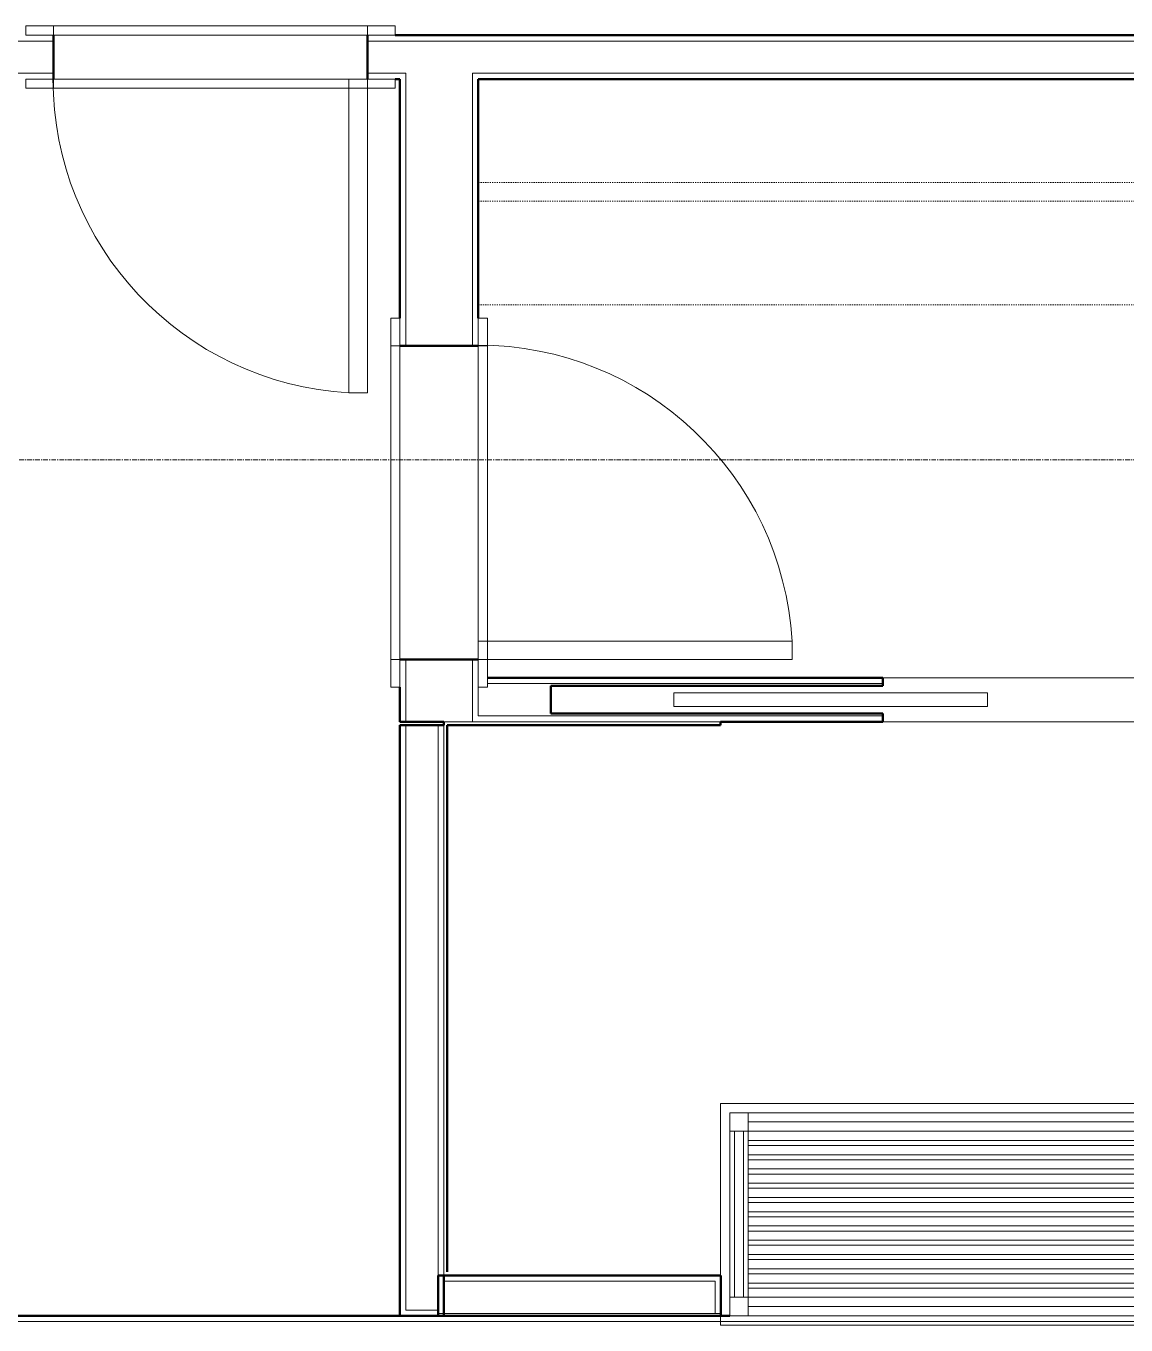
# Model space of a CAD drawing. Header units: inches. Extents: x -4235 to -464, y 9767 to 12347.
# Drawn here: x -3716.6 to -3597.3, y 11753.4 to 11894.2 of the extents above; entities that cross this region are included whole.
import ezdxf

# ---------------------------------------------------------------- set-up
doc = ezdxf.new("R2010")
doc.units = ezdxf.units.IN
doc.header["$MEASUREMENT"] = 0
doc.linetypes.add('Dash', pattern=[0.25, 0.125, -0.125])
doc.linetypes.add('Grid Line 1_2_', pattern=[0.875, 0.5, -0.125, 0.125, -0.125])
for name, color, linetype, lineweight in [('0-1', 7, 'Continuous', 5), ('0-2', 10, 'Continuous', 9), ('A-DOOR-1', 10, 'Continuous', 9), ('A-DOOR-2', 50, 'Continuous', 20), ('A-DOOR-FRAM-1', 10, 'Continuous', 9), ('A-WALL-1', 7, 'Continuous', 50), ('A-WALL-2', 250, 'Continuous', 13), ('A-WALL-3', 10, 'Continuous', 9), ('A-WALL-4', 254, 'Continuous', 9), ('I-WALL-1', 7, 'Continuous', 50), ('I-WALL-2', 10, 'Continuous', 9), ('I-WALL-3', 254, 'Continuous', 9), ('Q-CASE-1', 254, 'Continuous', 9), ('Q-CASE-2', 10, 'Continuous', 9), ('Q-CASE-HDLN-1', 10, 'Dash', 9), ('Q-CASE-HDLN-2', 254, 'Dash', 9), ('S-GRID-1', 1, 'Grid Line 1_2_', 9)]:
    doc.layers.add(name, color=color, linetype=linetype, lineweight=lineweight)

# ---------------------------------------------------------------- blocks, each defined once
blk = doc.blocks.new('SWING - SINGLE - FLUSH - 2-10 x 6-8 - PASSAGE-3199422-BACKGROUND - RCP - 3RD FLOOR')
at = {"layer": 'A-DOOR-1'}
blk.add_arc((17, 4.25), 34.07, 93.3657, 180, dxfattribs=at)
at = {"layer": 'A-DOOR-2'}
for p, q in [((15, 4.25), (15, 38.26)), ((17, 38.26), (15, 38.26)), ((17, 4.25), (17, 38.26)), ((17, 4.25), (15, 4.25))]:
    blk.add_line(p, q, dxfattribs=at)
at = {"layer": 'A-DOOR-FRAM-1'}
for p, q in [((-17, 5.25), (-20, 5.25)), ((-20, 4.25), (-20, 5.25)), ((-20, 4.25), (-17, 4.25)), ((17, 5.25), (-17, 5.25)), ((-17, 4.25), (-17, 5.25)), ((-17, 4.25), (17, 4.25)), ((20, 5.25), (17, 5.25)), ((17, 4.25), (17, 5.25)), ((17, 4.25), (20, 4.25)), ((20, 4.25), (20, 5.25)), ((-17, -4.25), (-20, -4.25)), ((-20, -4.25), (-20, -5.25)), ((-20, -5.25), (-17, -5.25)), ((17, -4.25), (-17, -4.25)), ((-17, -4.25), (-17, -5.25)), ((-17, -5.25), (17, -5.25)), ((20, -4.25), (17, -4.25)), ((17, -4.25), (17, -5.25)), ((17, -5.25), (20, -5.25)), ((20, -4.25), (20, -5.25))]:
    blk.add_line(p, q, dxfattribs=at)
blk = doc.blocks.new('POCKET - FLUSH - 2-10 x 6-8-2882530-BACKGROUND - RCP - 3RD FLOOR')
at = {"layer": 'A-DOOR-2'}
for p, q in [((-39.67, -0.75), (-39.67, 0.75)), ((-39.67, 0.75), (-5.67, 0.75)), ((-5.67, 0.75), (-5.67, -0.75)), ((-5.67, -0.75), (-39.67, -0.75))]:
    blk.add_line(p, q, dxfattribs=at)
blk = doc.blocks.new('OD_CW_Closet - OD_CW_Closet-3109491-BACKGROUND - RCP - 3RD FLOOR')
at = {"layer": 'Q-CASE-HDLN-1'}
for p, q in [((0.74, -24), (0.74, 0.45)), ((0.74, 0.45), (102.1, 0.45)), ((0.74, -10.78), (102.1, -10.78)), ((0.74, -12.78), (102.1, -12.78))]:
    blk.add_line(p, q, dxfattribs=at)
at = {"layer": 'Q-CASE-HDLN-2'}
for p, q in [((102.1, 0.45), (102.1, -24)), ((102.1, -24), (0.74, -24))]:
    blk.add_line(p, q, dxfattribs=at)
blk = doc.blocks.new('SWING - SINGLE - FLUSH - 2-10 x 6-8 - PRIVACY-3199405-BACKGROUND - RCP - 3RD FLOOR')
at = {"layer": 'A-DOOR-1'}
blk.add_arc((17, -2.37), 34.07, 180, 266.6343, dxfattribs=at)
at = {"layer": 'A-DOOR-2'}
for p, q in [((15, -2.37), (15, -36.38)), ((17, -2.37), (15, -2.37)), ((17, -2.37), (17, -36.38)), ((17, -36.38), (15, -36.38))]:
    blk.add_line(p, q, dxfattribs=at)
at = {"layer": 'A-DOOR-FRAM-1'}
for p, q in [((-17, 3.38), (-20, 3.38)), ((-20, 3.38), (-20, 2.38)), ((17, 3.38), (-17, 3.38)), ((-17, 3.38), (-17, 2.38)), ((20, 3.38), (17, 3.38)), ((17, 3.38), (17, 2.38)), ((20, 3.38), (20, 2.38)), ((-20, 2.38), (-17, 2.38)), ((-17, 2.38), (17, 2.38)), ((17, 2.38), (20, 2.38)), ((-17, -2.37), (-20, -2.37)), ((-20, -3.37), (-20, -2.37)), ((17, -2.37), (-17, -2.37)), ((-17, -3.37), (-17, -2.37)), ((20, -2.37), (17, -2.37)), ((17, -3.37), (17, -2.37)), ((20, -3.37), (20, -2.37)), ((-20, -3.37), (-17, -3.37)), ((-17, -3.37), (17, -3.37)), ((17, -3.37), (20, -3.37))]:
    blk.add_line(p, q, dxfattribs=at)
blk = doc.blocks.new('Bath Vanity - Bath Vanity 72_-2551085-BACKGROUND - RCP - 3RD FLOOR')
at = {"layer": 'Q-CASE-1'}
for p, q in [((-35.26, -1), (-35.26, 0)), ((-35.26, 0), (36.74, 0)), ((36.74, 0), (36.74, -1)), ((36.74, -1.01), (36.74, -5.34)), ((36.74, -5.38), (36.74, -5.75))]:
    blk.add_line(p, q, dxfattribs=at)
at = {"layer": 'Q-CASE-2'}
for p, q in [((-35.26, -24), (-35.26, -1)), ((-34.26, -3), (-34.26, -1)), ((-34.26, -1), (-32.26, -1)), ((33.74, -1), (-32.26, -1)), ((-32.26, -1), (-32.26, -3)), ((33.74, -3), (33.74, -1)), ((33.74, -1), (35.74, -1)), ((35.74, -1), (35.74, -3)), ((33.74, -2), (-32.26, -2)), ((-34.26, -3), (-34.26, -21)), ((-32.26, -3), (-34.26, -3)), ((-33.76, -3), (-33.76, -21)), ((-32.76, -3), (-32.76, -21)), ((33.74, -3), (-32.26, -3)), ((-32.26, -3), (-32.26, -21)), ((-32.26, -4), (33.74, -4)), ((33.74, -3), (33.74, -21)), ((35.74, -3), (33.74, -3)), ((34.24, -3), (34.24, -21)), ((35.24, -3), (35.24, -21)), ((35.74, -3), (35.74, -21)), ((33.74, -4.55), (-32.26, -4.55)), ((-32.26, -5.55), (33.74, -5.55)), ((33.74, -6.09), (-32.26, -6.09)), ((36.74, -5.75), (36.74, -24)), ((-32.26, -7.09), (33.74, -7.09)), ((33.74, -7.64), (-32.26, -7.64)), ((-32.26, -8.64), (33.74, -8.64)), ((33.74, -9.18), (-32.26, -9.18)), ((-32.26, -10.18), (33.74, -10.18)), ((33.74, -10.73), (-32.26, -10.73)), ((-32.26, -11.73), (33.74, -11.73)), ((33.74, -12.27), (-32.26, -12.27)), ((-32.26, -13.27), (33.74, -13.27)), ((33.74, -13.82), (-32.26, -13.82)), ((-32.26, -14.82), (33.74, -14.82)), ((33.74, -15.36), (-32.26, -15.36)), ((-32.26, -16.36), (33.74, -16.36)), ((33.74, -16.91), (-32.26, -16.91)), ((-32.26, -17.91), (33.74, -17.91)), ((33.74, -18.45), (-32.26, -18.45)), ((-32.26, -19.45), (33.74, -19.45)), ((-34.26, -23), (-34.26, -21)), ((-34.26, -21), (-32.26, -21)), ((33.74, -20), (-32.26, -20)), ((-32.26, -21), (33.74, -21)), ((-32.26, -21), (-32.26, -23)), ((33.74, -23), (33.74, -21)), ((33.74, -21), (35.74, -21)), ((35.74, -21), (35.74, -23)), ((33.74, -22), (-32.26, -22)), ((-32.26, -23), (-34.26, -23)), ((33.74, -23), (-32.26, -23)), ((35.74, -23), (33.74, -23)), ((36.74, -24), (-35.26, -24))]:
    blk.add_line(p, q, dxfattribs=at)
blk = doc.blocks.new('CTR - 1st Phase - Unit Layouts_rvt-1-BACKGROUND - RCP - 3RD FLOOR')
at = {"layer": 'A-WALL-1'}
for p, q in [((-3713.58, 11893.19), (-3713.58, 11888.44)), ((-3679.58, 11888.44), (-3679.58, 11893.19)), ((-3676.58, 11893.19), (-3676.05, 11893.19)), ((-3667.55, 11893.19), (-3569.75, 11893.19)), ((-3676.05, 11888.44), (-3676.58, 11888.44)), ((-3565, 11888.44), (-3667.55, 11888.44)), ((-3666.55, 11823.56), (-3623.7, 11823.56)), ((-3623.7, 11823.56), (-3623.7, 11822.69)), ((-3623.7, 11822.69), (-3659.7, 11822.69)), ((-3659.7, 11822.69), (-3659.7, 11819.69)), ((-3671.3, 11818.44), (-3671.3, 11818.81)), ((-3659.7, 11819.69), (-3623.7, 11819.69)), ((-3623.7, 11818.81), (-3641.3, 11818.81)), ((-3641.3, 11818.81), (-3641.3, 11818.44)), ((-3623.7, 11819.69), (-3623.7, 11818.81)), ((-3676.05, 11754.44), (-3676.05, 11818.44)), ((-3676.05, 11818.44), (-3671.3, 11818.44)), ((-3670.92, 11818.44), (-3670.92, 11759.19)), ((-3641.3, 11818.44), (-3670.92, 11818.44)), ((-3671.89, 11758.81), (-3641.26, 11758.81)), ((-3671.89, 11758.19), (-3671.89, 11758.81)), ((-3671.3, 11758.81), (-3671.3, 11754.44)), ((-3670.92, 11758.81), (-3671.3, 11758.81)), ((-3641.26, 11758.81), (-3641.26, 11758.19)), ((-3671.89, 11754.69), (-3671.89, 11758.19)), ((-3641.26, 11758.19), (-3641.26, 11754.69)), ((-3675.42, 11754.44), (-3676.05, 11754.44)), ((-3671.92, 11754.44), (-3675.42, 11754.44)), ((-3671.3, 11754.44), (-3671.92, 11754.44)), ((-3671.89, 11754.44), (-3671.89, 11754.69)), ((-3641.26, 11754.44), (-3671.89, 11754.44)), ((-3641.26, 11754.69), (-3641.26, 11754.44))]:
    blk.add_line(p, q, dxfattribs=at)
at = {"layer": 'A-WALL-2'}
for p, q in [((-3713.58, 11892.56), (-3851.85, 11892.56)), ((-3676.05, 11892.56), (-3679.58, 11892.56)), ((-3675.42, 11892.56), (-3676.05, 11892.56)), ((-3668.17, 11892.56), (-3675.42, 11892.56)), ((-3667.55, 11892.56), (-3668.17, 11892.56)), ((-3667.55, 11892.56), (-3569.13, 11892.56)), ((-3713.58, 11889.06), (-3851.85, 11889.06)), ((-3676.05, 11889.06), (-3679.58, 11889.06)), ((-3675.42, 11889.06), (-3676.05, 11889.06)), ((-3675.42, 11859.54), (-3675.42, 11889.06)), ((-3667.55, 11889.06), (-3668.17, 11889.06)), ((-3668.17, 11859.54), (-3668.17, 11889.06)), ((-3667.55, 11889.06), (-3565.63, 11889.06)), ((-3675.42, 11818.81), (-3675.42, 11825.54)), ((-3668.17, 11818.81), (-3668.17, 11825.54)), ((-3667.55, 11819.44), (-3667.55, 11822.54)), ((-3667.55, 11822.54), (-3667.55, 11819.44)), ((-3623.7, 11822.94), (-3666.55, 11822.94)), ((-3670.92, 11818.81), (-3671.3, 11818.81)), ((-3671.3, 11818.81), (-3670.92, 11818.81)), ((-3668.17, 11818.81), (-3670.92, 11818.81)), ((-3667.55, 11818.81), (-3668.17, 11818.81)), ((-3623.7, 11819.44), (-3667.55, 11819.44)), ((-3641.3, 11818.81), (-3667.55, 11818.81)), ((-3667.55, 11818.81), (-3641.3, 11818.81)), ((-3675.42, 11755.06), (-3675.42, 11818.44)), ((-3671.92, 11755.06), (-3671.92, 11818.44)), ((-3671.3, 11818.44), (-3671.3, 11758.81)), ((-3671.3, 11758.81), (-3671.3, 11818.44)), ((-3641.89, 11758.19), (-3671.26, 11758.19)), ((-3671.26, 11754.69), (-3671.26, 11758.19)), ((-3641.89, 11758.19), (-3641.89, 11754.69)), ((-3671.92, 11755.06), (-3675.42, 11755.06)), ((-3671.89, 11754.69), (-3671.26, 11754.69)), ((-3671.26, 11754.69), (-3671.89, 11754.69)), ((-3641.89, 11754.69), (-3671.26, 11754.69)), ((-3641.89, 11754.69), (-3641.26, 11754.69)), ((-3641.26, 11754.69), (-3641.89, 11754.69))]:
    blk.add_line(p, q, dxfattribs=at)
at = {"layer": 'A-WALL-3'}
for p, q in [((-3679.58, 11893.19), (-3713.58, 11893.19)), ((-3713.58, 11888.44), (-3679.58, 11888.44)), ((-3589.7, 11823.56), (-3623.7, 11823.56)), ((-3623.7, 11818.81), (-3589.7, 11818.81))]:
    blk.add_line(p, q, dxfattribs=at)
at = {"layer": 'A-WALL-4'}
for p, q in [((-3713.58, 11888.44), (-3713.58, 11893.19)), ((-3679.58, 11888.44), (-3679.58, 11893.19)), ((-3623.7, 11822.69), (-3623.7, 11823.56)), ((-3659.7, 11819.69), (-3659.7, 11822.69)), ((-3659.7, 11822.69), (-3623.7, 11822.69)), ((-3623.7, 11819.69), (-3659.7, 11819.69)), ((-3623.7, 11818.81), (-3623.7, 11819.69))]:
    blk.add_line(p, q, dxfattribs=at)
at = {"layer": 'I-WALL-1'}
for p, q in [((-3676.05, 11893.19), (-3675.42, 11893.19)), ((-3675.42, 11893.19), (-3667.55, 11893.19)), ((-3676.05, 11862.54), (-3676.05, 11888.44)), ((-3667.55, 11888.44), (-3667.55, 11862.54)), ((-3667.55, 11859.54), (-3676.05, 11859.54)), ((-3676.05, 11825.54), (-3667.55, 11825.54)), ((-3676.05, 11818.81), (-3676.05, 11822.54)), ((-3671.3, 11818.81), (-3676.05, 11818.81))]:
    blk.add_line(p, q, dxfattribs=at)
at = {"layer": 'I-WALL-2'}
for p, q in [((-3676.05, 11859.54), (-3676.05, 11825.54)), ((-3667.55, 11825.54), (-3667.55, 11859.54))]:
    blk.add_line(p, q, dxfattribs=at)
at = {"layer": 'I-WALL-3'}
for p, q in [((-3676.05, 11859.54), (-3667.55, 11859.54)), ((-3667.55, 11825.54), (-3676.05, 11825.54))]:
    blk.add_line(p, q, dxfattribs=at)
at = {"layer": '0-2'}
for name, p in [('SWING - SINGLE - FLUSH - 2-10 x 6-8 - PRIVACY-3199405-BACKGROUND - RCP - 3RD FLOOR', (-3696.58, 11890.81)), ('POCKET - FLUSH - 2-10 x 6-8-2882530-BACKGROUND - RCP - 3RD FLOOR', (-3606.7, 11821.19))]:
    blk.add_blockref(name, p, dxfattribs=at)
for name, p, rotation in [('OD_CW_Closet - OD_CW_Closet-3109491-BACKGROUND - RCP - 3RD FLOOR', (-3565.44, 11864.44), 180), ('SWING - SINGLE - FLUSH - 2-10 x 6-8 - PASSAGE-3199422-BACKGROUND - RCP - 3RD FLOOR', (-3671.8, 11842.54), 269.9999999999923), ('Bath Vanity - Bath Vanity 72_-2551085-BACKGROUND - RCP - 3RD FLOOR', (-3604.56, 11753.44), 180)]:
    blk.add_blockref(name, p, dxfattribs=dict(at, rotation=rotation))
blk = doc.blocks.new('CTR - 1st Phase - Common Walls_rvt-1-BACKGROUND - RCP - 3RD FLOOR')
at = {"layer": 'A-WALL-2'}
blk.add_line((-3852.47, 11753.81), (-3501.42, 11753.81), dxfattribs=at)
at = {"layer": 'I-WALL-1'}
blk.add_line((-3852.47, 11754.44), (-3640.3, 11754.44), dxfattribs=at)

msp = doc.modelspace()

# ---------------------------------------------------------------- linework, layer by layer
at = {"layer": 'S-GRID-1'}
msp.add_line((-464.45, 11847.19), (-4185.7, 11847.19), dxfattribs=at)

# ---------------------------------------------------------------- block references
at = {"layer": '0-1'}
for name in ['CTR - 1st Phase - Unit Layouts_rvt-1-BACKGROUND - RCP - 3RD FLOOR', 'CTR - 1st Phase - Common Walls_rvt-1-BACKGROUND - RCP - 3RD FLOOR']:
    msp.add_blockref(name, (0, 0), dxfattribs=at)

doc.saveas('drawing.dxf')
